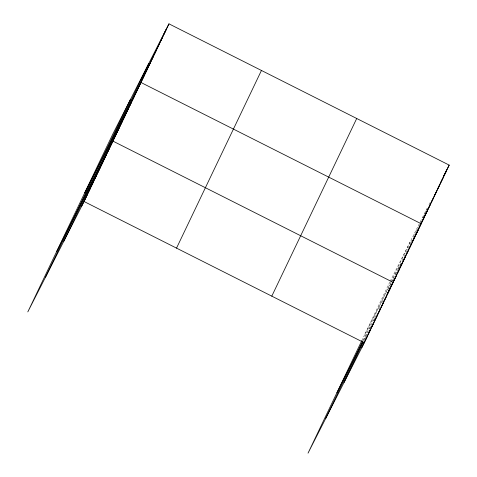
<?xml version="1.0" encoding="UTF-8"?>
<svg xmlns="http://www.w3.org/2000/svg" width="477" height="477" viewBox="0 0 477 477"><rect width="100%" height="100%" fill="white"/><g stroke="black" fill="none" stroke-linecap="round" stroke-linejoin="round"><path stroke-width="0.36" stroke-dasharray="2.38 1.79" d="M361.81 340.632L389.834 282.002M390.144 281.352L418.997 224.363M363.051 340.339L390.758 282.36M391.074 281.71L410.691 240.67M364.577 339.505L366.181 336.148M366.503 335.474L367.147 334.133M369.711 328.76L370.993 326.077M373.545 320.747L376.967 313.586M379.149 309.024L380.396 306.419M382.262 302.507L384.128 298.602M388.487 289.479L391.289 283.618M392.535 281.013L394.091 277.757M395.648 274.496L397.21 271.24M398.45 268.634L400.632 264.073M402.189 260.818L407.793 249.089M408.103 248.439L410.906 242.578M411.222 241.928L412.462 239.323M413.398 237.367L414.334 235.411M414.644 234.762L416.2 231.506M416.51 230.85L417.447 228.9M418.693 226.295L419.629 224.339M419.939 223.689L420.875 221.733M422.741 217.822L424.608 213.917M424.918 213.267L427.41 208.055M420.326 221.757L427.636 207.406M428.966 204.794L430.642 201.509M364.923 334.115L397.621 269.946M397.955 269.296L400.942 263.423M363.611 340.316L372.585 322.702M373.586 320.735L374.594 318.767"/><path stroke-width="0.72" d="M45.548 277.077L130.471 99.413M63.829 241.201L148.752 63.542M81.567 206.38L166.491 28.721M168.971 23.85L112.733 134.234L27.809 311.898L84.053 201.509L168.971 23.85L449.191 165.102L364.267 342.766L308.029 453.15L361.81 340.632M176.526 248.123L261.444 70.465M271.801 296.151L356.718 118.493M325.767 418.329L362.735 340.989M344.048 382.459L363.295 342.188M361.787 347.638L371.088 328.176M380.718 308.041L371.41 327.502L373.896 322.631M390.663 287.232L381.034 307.367L383.52 302.496M390.973 286.582L396.888 274.203M397.198 273.554L412.146 242.286M443.598 176.49L412.456 241.63L414.942 236.759M443.908 175.84L446.71 169.979M163.378 35.238L165.859 30.367M160.266 41.749L162.746 36.878M157.148 48.266L159.634 43.395M154.035 54.777L156.522 49.906M150.923 61.294L153.403 56.423M147.81 67.806L150.291 62.934M144.698 74.323L147.178 69.451M141.58 80.834L144.066 75.962M84.703 192.863L140.948 82.479L421.167 223.731L416.677 232.543M135.355 93.862L137.835 88.99M132.242 100.379L134.723 95.507M129.124 106.89L131.61 102.018M126.011 113.407L128.492 108.535M122.899 119.924L125.379 115.046M119.787 126.435L122.267 121.563M116.668 132.952L119.155 128.08M113.556 139.463L116.042 134.592M56.68 251.492L112.924 141.109L393.143 282.36L386.978 294.458M107.236 152.688L109.716 147.816M104.028 159.401L106.508 154.53M100.82 166.115L103.3 161.244M97.612 172.823L100.092 167.952M94.404 179.537L96.885 174.665M91.196 186.251L93.677 181.373M87.989 192.958L90.469 188.087M84.781 199.672L87.261 194.801M443.699 175.888L449.191 165.102M443.908 175.882L446.078 171.619M440.48 183.007L442.966 178.136M437.367 189.518L439.848 184.647M434.255 196.035L436.735 191.164M431.142 202.546L433.623 197.675M428.024 209.063L430.51 204.192M424.912 215.574L427.398 210.703M421.799 222.091L424.28 217.22M413.326 239.114L414 237.802M415.568 235.119L418.055 230.248M409.344 248.147L411.824 243.276M406.231 254.658L408.711 249.787M403.119 261.175L405.599 256.304M400 267.692L402.487 262.815M397.198 273.595L399.368 269.332M393.775 280.72L396.256 275.849M336.899 392.744L362.949 341.621M387.455 293.945L389.936 289.074M384.247 300.653L386.728 295.782M377.826 314.081L380.312 309.209M374.618 320.788L377.104 315.917M368.202 334.216L370.689 329.345M364.994 340.924L367.481 336.052M84.053 201.509L364.267 342.766"/></g></svg>
